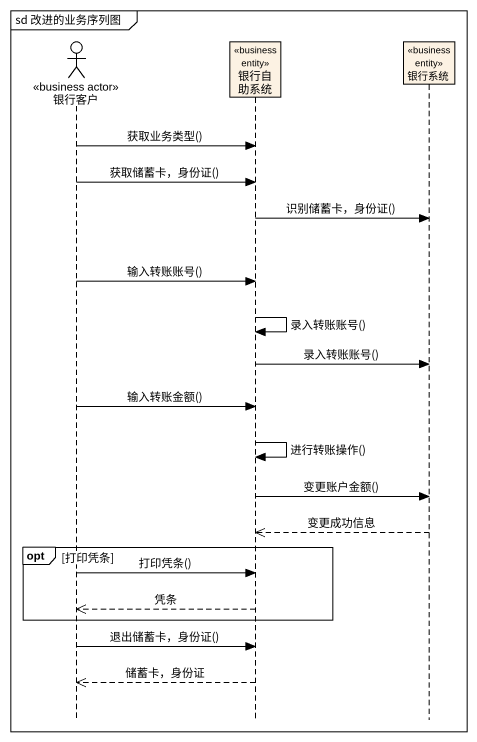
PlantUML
@startuml
mainframe sd 改进的业务序列图
hide footbox
actor 银行客户 <<business actor>>
participant 银行自助系统 <<business entity>>
participant 银行系统 <<business entity>>

银行客户 -> 银行自助系统 : 获取业务类型()
银行客户 -> 银行自助系统 : 获取储蓄卡，身份证()
银行自助系统 -> 银行系统 : 识别储蓄卡，身份证()
银行客户 -> 银行自助系统 : 输入转账账号()
银行自助系统 -> 银行自助系统 : 录入转账账号()
银行自助系统 -> 银行系统 : 录入转账账号()
银行客户 -> 银行自助系统 : 输入转账金额()
银行自助系统 -> 银行自助系统 : 进行转账操作()
银行自助系统 -> 银行系统 : 变更账户金额()
银行系统 -->> 银行自助系统 : 变更成功信息
opt 打印凭条
  银行客户 -> 银行自助系统 : 打印凭条()
  银行自助系统 -->> 银行客户 : 凭条
end
银行客户 -> 银行自助系统 : 退出储蓄卡，身份证()
银行自助系统 -->> 银行客户 : 储蓄卡，身份证
@enduml
